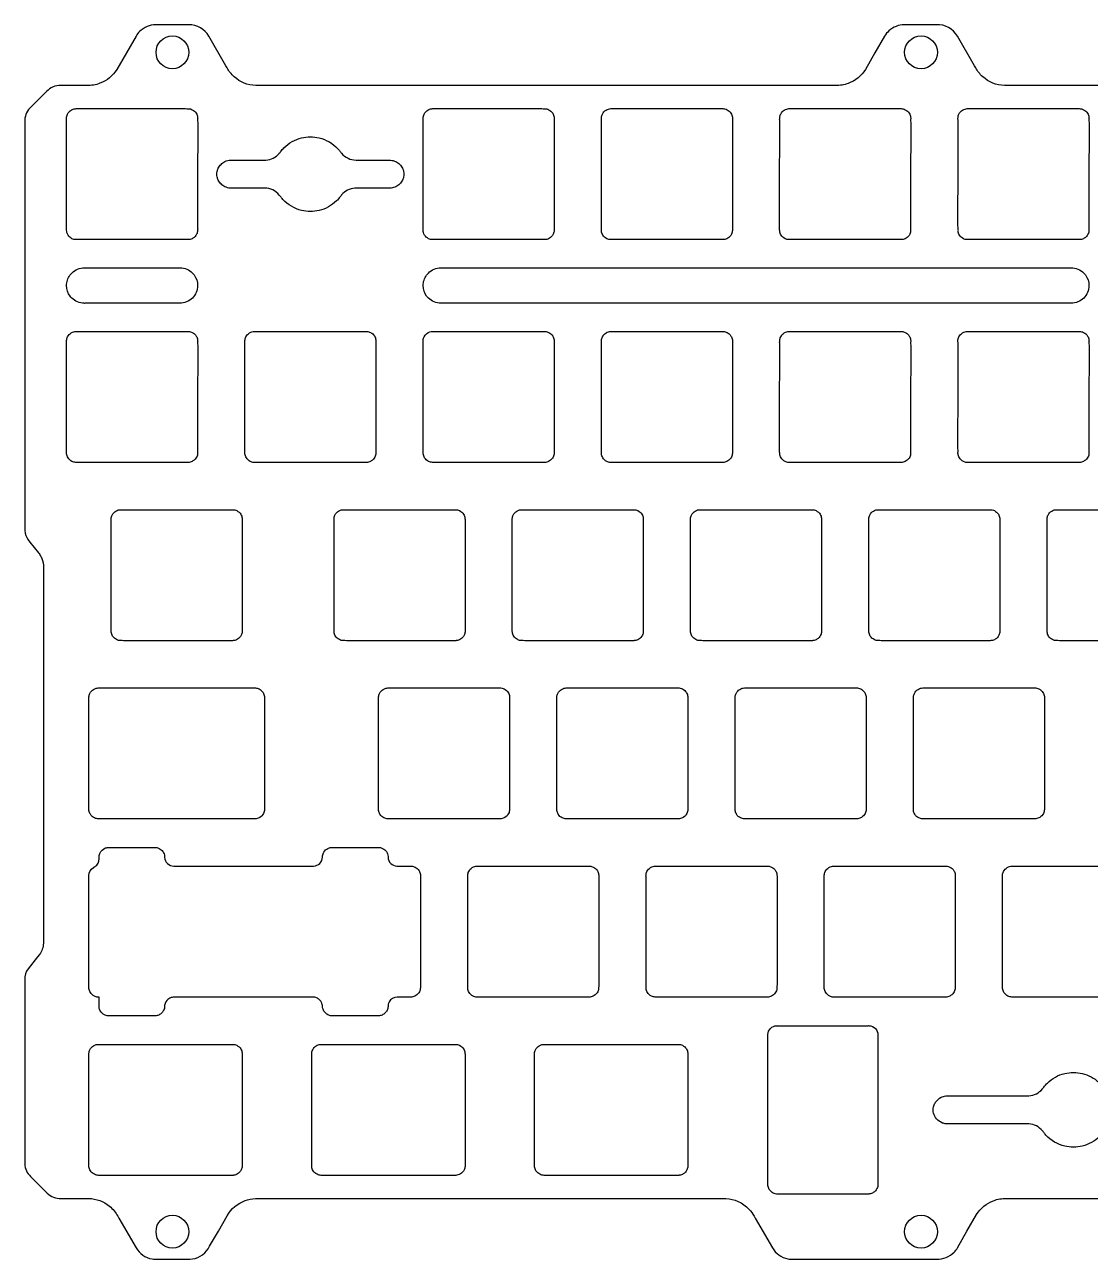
# Model space of a CAD drawing. Extents: x -176 to 176, y -66 to 66.
# Drawn here: x -175.8 to -61.9, y -66 to 66 of the extents above; entities that cross this region are included whole.
import ezdxf

# ---------------------------------------------------------------- set-up
doc = ezdxf.new("R2010")
doc.units = 0
doc.layers.get('0').update_dxf_attribs({"linetype": 'CONTINUOUS'})

msp = doc.modelspace()

# ---------------------------------------------------------------- linework, layer by layer
for points in [[(-14.89, 59.48), (-69.89, 59.48), (-70.49, 59.48), (-71.09, 59.48, -0.177446), (-73.41, 60.42, -0.086692), (-74.16, 61.38), (-74.28, 61.59), (-76.11, 64.76, 0.27452), (-78.36, 65.98), (-78.57, 65.98), (-81.77, 65.98, 0.183446), (-83.43, 65.33, 0.078864), (-83.89, 64.76), (-84.92, 62.98), (-85.94, 61.2, -0.167043), (-87.77, 59.71, -0.099317), (-89.13, 59.48), (-89.55, 59.48), (-94.89, 59.48), (-149.89, 59.48), (-150.49, 59.48), (-151.09, 59.48, -0.177436), (-153.41, 60.42, -0.086711), (-154.16, 61.38), (-154.28, 61.59), (-156.11, 64.76, 0.26185), (-158.23, 65.98), (-161.77, 65.98, 0.195862), (-163.51, 65.25, 0.066632), (-163.89, 64.76), (-164.92, 62.98), (-165.94, 61.2, -0.165017), (-167.74, 59.72, -0.101416), (-169.13, 59.48), (-170.54, 59.48), (-171.94, 59.48, 0.213516), (-173.44, 58.85), (-173.56, 58.74), (-175.23, 57.06, 0.204346), (-175.78, 55.6), (-175.78, 53.57), (-175.78, 51.54), (-175.78, 12.81, 0.007043), (-175.78, 11.91, 0.142826), (-175.43, 10.93), (-175.22, 10.66), (-174.31, 9.53, -0.049652), (-174.06, 9.16, -0.115543), (-173.78, 8.21, -0.005763), (-173.78, 7.75), (-173.78, -5.29), (-173.78, -18.34), (-173.78, -31.38, -0.004763), (-173.78, -32.2, -0.146894), (-174.2, -33.39), (-174.41, -33.66), (-174.92, -34.29), (-175.43, -34.92, 0.167298), (-175.78, -36.09), (-175.78, -37.89), (-175.78, -43.58), (-175.78, -49.27), (-175.78, -54.95, 0.004909), (-175.78, -55.77, 0.197319), (-175.15, -57.14), (-173.37, -58.93, 0.204435), (-171.9, -59.48), (-171.72, -59.48), (-170.34, -59.48), (-168.96, -59.48, -0.169797), (-166.72, -60.31, -0.097943), (-165.84, -61.38), (-165.72, -61.59), (-163.89, -64.76, 0.21785), (-162.17, -65.95, 0.050365), (-161.6, -65.98), (-158.15, -65.98, 0.240584), (-156.17, -64.85, 0.016519), (-156.02, -64.59), (-155.07, -62.96), (-154.14, -61.33, -0.178993), (-152.23, -59.7, -0.079633), (-151.13, -59.48, -0.004632), (-150.56, -59.48), (-134.34, -59.48), (-118.12, -59.48), (-101.89, -59.48), (-101.38, -59.48), (-100.87, -59.48, -0.19347), (-98.4, -60.61, -0.066786), (-97.84, -61.38), (-97.72, -61.59), (-95.89, -64.76, 0.210921), (-94.24, -65.93, 0.057204), (-93.7, -65.98), (-91.16, -65.98), (-88.62, -65.98), (-78.31, -65.98, 0.205866), (-76.47, -65.23, 0.063297), (-76.11, -64.76), (-75.09, -62.98), (-74.06, -61.2, -0.165034), (-72.26, -59.72, -0.101347), (-70.87, -59.48), (-70.45, -59.48), (-65.11, -59.48), (-10.11, -59.48)], [(-171.31, 44.01), (-171.31, 55.63), (-171.31, 55.91), (-171.31, 55.96, 0.007721), (-171.31, 55.97, -0.123995), (-171.2, 56.43, -0.136649), (-170.81, 56.85, -0.108238), (-170.4, 57, -0.031392), (-170.28, 57.01, 0.003362), (-170.16, 57.01), (-169.66, 57.01), (-169.16, 57.01), (-163.9, 57.01), (-161.27, 57.01), (-158.64, 57.01, -0.002503), (-158.3, 57, -0.114679), (-157.88, 56.9, -0.136682), (-157.46, 56.51, -0.10827), (-157.31, 56.1, -0.032009), (-157.3, 55.98, 0.003552), (-157.31, 55.86), (-157.3, 55.36), (-157.3, 54.86), (-157.31, 49.6), (-157.31, 46.97), (-157.31, 44.34, 0.005749), (-157.3, 44.15, -0.017886), (-157.31, 43.96, -0.100315), (-157.41, 43.59, -0.136686), (-157.8, 43.16, -0.108219), (-158.21, 43.01, -0.031888), (-158.33, 43.01, 0.003426), (-158.45, 43.01), (-158.95, 43.01), (-159.45, 43.01), (-164.71, 43.01), (-167.34, 43.01), (-169.97, 43.01, -0.002505), (-170.31, 43.01, -0.114801), (-170.73, 43.11, -0.135983), (-171.15, 43.5, -0.070914), (-171.27, 43.77, -0.066421), (-171.31, 44.01)], [(-133.21, 44.01), (-133.21, 55.63), (-133.21, 55.91), (-133.21, 55.96, 0.007721), (-133.21, 55.97, -0.123996), (-133.1, 56.43, -0.136649), (-132.71, 56.85, -0.108238), (-132.3, 57, -0.031392), (-132.18, 57.01, 0.003362), (-132.06, 57.01), (-131.56, 57.01), (-131.06, 57.01), (-125.8, 57.01), (-123.17, 57.01), (-120.54, 57.01, -0.002526), (-120.2, 57, -0.114684), (-119.78, 56.9, -0.136709), (-119.36, 56.51, -0.108195), (-119.21, 56.1, -0.031369), (-119.2, 55.98, 0.003425), (-119.21, 55.86), (-119.2, 55.36), (-119.2, 54.86), (-119.21, 49.6), (-119.21, 46.97), (-119.21, 44.34, -0.002594), (-119.21, 44, -0.114687), (-119.31, 43.59, -0.136675), (-119.7, 43.16, -0.108232), (-120.11, 43.01, -0.03189), (-120.23, 43.01, 0.003365), (-120.35, 43.01), (-120.85, 43.01), (-121.35, 43.01), (-126.61, 43.01), (-129.24, 43.01), (-131.87, 43.01, -0.002505), (-132.21, 43.01, -0.114788), (-132.63, 43.11, -0.135983), (-133.05, 43.5, -0.070914), (-133.17, 43.77, -0.066674), (-133.21, 44.01)], [(-113.16, 57.01), (-101.54, 57.01), (-101.25, 57.01), (-101.2, 57.01, 0.006445), (-101.19, 57.01, -0.123869), (-100.73, 56.9, -0.136669), (-100.31, 56.51, -0.108222), (-100.16, 56.1, -0.031503), (-100.15, 55.98, 0.003299), (-100.16, 55.86), (-100.15, 55.36), (-100.15, 54.86), (-100.16, 49.6), (-100.16, 46.97), (-100.16, 44.34, -0.002593), (-100.16, 44, -0.114672), (-100.26, 43.59, -0.136628), (-100.65, 43.16, -0.108232), (-101.06, 43.01, -0.013807), (-101.11, 43.01, -0.017268), (-101.2, 43.01, 0.004216), (-101.3, 43.01), (-101.8, 43.01), (-102.3, 43.01), (-107.56, 43.01), (-110.19, 43.01), (-112.82, 43.01, -0.002549), (-113.16, 43.01, -0.114638), (-113.58, 43.11, -0.13664), (-114, 43.5, -0.108215), (-114.15, 43.91, -0.0315), (-114.16, 44.03, 0.003298), (-114.16, 44.15), (-114.16, 44.65), (-114.16, 45.15), (-114.16, 50.41), (-114.15, 53.04), (-114.15, 55.67, 0.005587), (-114.16, 55.86, -0.017959), (-114.15, 56.06, -0.10044), (-114.05, 56.43, -0.135893), (-113.66, 56.85, -0.070748), (-113.4, 56.97, -0.066603), (-113.16, 57.01)], [(-94.11, 57.01), (-82.49, 57.01), (-82.2, 57.01), (-82.15, 57.01, 0.006445), (-82.14, 57.01, -0.123869), (-81.68, 56.9, -0.136669), (-81.26, 56.51, -0.108222), (-81.11, 56.1, -0.031503), (-81.1, 55.98, 0.003426), (-81.11, 55.86), (-81.1, 55.36), (-81.1, 54.86), (-81.11, 49.6), (-81.11, 46.97), (-81.11, 44.34, -0.002548), (-81.11, 44, -0.114629), (-81.21, 43.59, -0.136647), (-81.6, 43.16, -0.10823), (-82.01, 43.01, -0.031313), (-82.13, 43.01, 0.003682), (-82.25, 43.01), (-82.75, 43.01), (-83.25, 43.01), (-88.51, 43.01), (-91.14, 43.01), (-93.77, 43.01, -0.002528), (-94.11, 43.01, -0.114649), (-94.53, 43.11, -0.13665), (-94.95, 43.5, -0.108214), (-95.1, 43.91, -0.031498), (-95.11, 44.03, 0.003426), (-95.11, 44.15), (-95.11, 44.65), (-95.11, 45.15), (-95.11, 50.41), (-95.1, 53.04), (-95.1, 55.67, 0.005587), (-95.11, 55.86, -0.018039), (-95.1, 56.06, -0.100441), (-95, 56.43, -0.135912), (-94.61, 56.85, -0.070769), (-94.35, 56.97, -0.066603), (-94.11, 57.01)], [(-75.06, 57.01), (-63.44, 57.01), (-63.15, 57.01), (-63.1, 57.01, 0.007186), (-63.1, 57.01, -0.124103), (-62.63, 56.9, -0.136676), (-62.21, 56.51, -0.108196), (-62.06, 56.1, -0.031437), (-62.05, 55.98, 0.003299), (-62.06, 55.86), (-62.05, 55.36), (-62.05, 54.86), (-62.06, 49.6), (-62.06, 46.97), (-62.06, 44.34, -0.002548), (-62.06, 44, -0.114703), (-62.16, 43.59, -0.136637), (-62.55, 43.16, -0.108213), (-62.96, 43.01, -0.031314), (-63.08, 43.01, 0.0033), (-63.2, 43.01), (-63.7, 43.01), (-64.2, 43.01), (-69.46, 43.01), (-72.09, 43.01), (-74.72, 43.01, -0.002593), (-75.06, 43.01, -0.114665), (-75.48, 43.11, -0.136633), (-75.9, 43.5, -0.108165), (-76.05, 43.91, -0.023161), (-76.05, 43.98, -0.006093), (-76.05, 44.05), (-76.05, 44.15), (-76.06, 44.65), (-76.06, 45.15), (-76.05, 50.41), (-76.05, 53.04), (-76.05, 55.67), (-76.05, 55.82, 0.004334), (-76.06, 55.94, -0.017335), (-76.05, 56.06, -0.100509), (-75.95, 56.43, -0.135895), (-75.56, 56.85, -0.070704), (-75.3, 56.97, -0.066545), (-75.06, 57.01)], [(-153.76, 51.51), (-152.2, 51.51), (-150.65, 51.51, -0.000844), (-150.3, 51.51, 0.002209), (-150.13, 51.51, 0.009797), (-150.01, 51.51, 0.206247), (-148.59, 52.23, 0.004298), (-148.58, 52.25, 0.008096), (-148.5, 52.34, -0.00137), (-148.43, 52.43, -0.034567), (-148.09, 52.82, -0.134746), (-146.19, 53.89, -0.060066), (-145.26, 54.01, -0.060048), (-144.32, 53.89, -0.145438), (-142.31, 52.71, -0.014857), (-142.15, 52.53, -0.008254), (-142.08, 52.43, -0.001006), (-142.01, 52.34, 0.008817), (-141.93, 52.25, 0.226814), (-140.37, 51.51, -0.001551), (-140.04, 51.51), (-139.86, 51.51), (-139.69, 51.51), (-138.48, 51.51), (-137.27, 51.51, 0.001038), (-136.93, 51.51, -0.002297), (-136.76, 51.51, -0.007912), (-136.68, 51.5, -0.100733), (-136.12, 51.35, -0.078411), (-135.71, 51.05, -0.078613), (-135.41, 50.64, -0.061123), (-135.29, 50.3, -0.054107), (-135.26, 50.01, -0.054098), (-135.29, 49.72, -0.061106), (-135.41, 49.37, -0.078595), (-135.71, 48.96, -0.078691), (-136.12, 48.66, -0.086382), (-136.61, 48.51, -0.015081), (-136.68, 48.51, -0.008738), (-136.76, 48.51, -0.001502), (-136.93, 48.51, 0.00053), (-137.1, 48.51), (-137.27, 48.51), (-137.45, 48.51), (-138.65, 48.51), (-139.86, 48.51, -0.000888), (-140.21, 48.51, 0.002121), (-140.38, 48.51, 0.010184), (-140.5, 48.5, 0.206229), (-141.92, 47.79, 0.003374), (-141.93, 47.77, 0.008094), (-142.01, 47.67, -0.001536), (-142.08, 47.58, -0.038694), (-142.47, 47.14, -0.130388), (-144.32, 46.12, -0.060072), (-145.26, 46.01, -0.060043), (-146.19, 46.12, -0.145427), (-148.2, 47.31, -0.014737), (-148.36, 47.49, -0.008294), (-148.43, 47.58, -0.001182), (-148.5, 47.67, 0.008737), (-148.58, 47.77, 0.226628), (-150.14, 48.51, -0.001486), (-150.47, 48.51), (-150.65, 48.51), (-150.82, 48.51), (-152.03, 48.51), (-153.24, 48.51, 0.000972), (-153.58, 48.51, -0.002562), (-153.76, 48.51, -0.007908), (-153.83, 48.51, -0.100854), (-154.39, 48.66, -0.078398), (-154.8, 48.96, -0.078613), (-155.1, 49.37, -0.061019), (-155.22, 49.72, -0.054107), (-155.26, 50.01, -0.054), (-155.22, 50.3, -0.061101), (-155.1, 50.64, -0.078534), (-154.8, 51.05, -0.078751), (-154.39, 51.35, -0.113044), (-153.76, 51.51)], [(-159.21, 36.2), (-164.02, 36.2), (-168.84, 36.2), (-169.04, 36.2), (-169.24, 36.2), (-169.32, 36.2, -0.00599), (-169.44, 36.2, -0.191575), (-170.75, 36.76, -0.037565), (-170.93, 36.97, -0.158715), (-171.31, 38.1, -0.037475), (-171.28, 38.38, -0.158671), (-170.75, 39.44, -0.200307), (-169.39, 40, 0.001579), (-169.16, 40), (-166.81, 40), (-164.47, 40), (-159.77, 40), (-159.57, 40), (-159.37, 40), (-159.33, 40), (-159.29, 40, -0.00633), (-159.17, 40, -0.19143), (-157.86, 39.44, -0.037559), (-157.68, 39.23, -0.158693), (-157.31, 38.1, -0.198508), (-157.86, 36.76, -0.198941), (-159.21, 36.2)], [(-63.96, 36.2), (-96.94, 36.2), (-113.44, 36.2), (-129.93, 36.2), (-130.47, 36.2), (-130.73, 36.2), (-131, 36.2, 0.000836), (-131.29, 36.2, -0.197966), (-132.65, 36.76, -0.037586), (-132.83, 36.97, -0.158693), (-133.21, 38.1, -0.037584), (-133.18, 38.38, -0.158721), (-132.65, 39.44, -0.200011), (-131.29, 40, 0.00144), (-131, 40), (-130.85, 40), (-130.69, 40), (-127.79, 40), (-124.89, 40), (-95.11, 40), (-80.22, 40), (-65.33, 40), (-64.8, 40), (-64.53, 40), (-64.26, 40, 0.000868), (-63.97, 40, -0.197963), (-62.61, 39.44, -0.037519), (-62.43, 39.23, -0.158703), (-62.06, 38.1, -0.198513), (-62.61, 36.76, -0.19893), (-63.96, 36.2)], [(-170.31, 33.19), (-164.5, 33.19), (-158.69, 33.19), (-158.4, 33.19), (-158.38, 33.19), (-158.35, 33.19, -0.001012), (-158.3, 33.19, -0.012018), (-158.26, 33.19, -0.100253), (-157.88, 33.09, -0.136662), (-157.46, 32.7, -0.10826), (-157.31, 32.29, -0.032275), (-157.3, 32.17, 0.003554), (-157.31, 32.05), (-157.3, 31.55), (-157.3, 31.05), (-157.31, 25.79), (-157.31, 23.16), (-157.31, 20.53, -0.002593), (-157.31, 20.19, -0.11474), (-157.41, 19.77, -0.136672), (-157.8, 19.35, -0.108273), (-158.21, 19.2, -0.014448), (-158.26, 19.19, -0.012661), (-158.3, 19.19, -0.001343), (-158.35, 19.19), (-158.45, 19.19), (-158.95, 19.19), (-159.45, 19.19), (-164.71, 19.19), (-167.34, 19.19), (-169.97, 19.19, -0.002604), (-170.31, 19.2, -0.114616), (-170.73, 19.3, -0.136668), (-171.15, 19.69, -0.108203), (-171.3, 20.1, -0.031504), (-171.31, 20.22, 0.003299), (-171.31, 20.34), (-171.31, 20.84), (-171.31, 21.34), (-171.31, 26.6), (-171.3, 29.23), (-171.3, 31.86, 0.005748), (-171.31, 32.05, -0.017883), (-171.3, 32.24, -0.100466), (-171.2, 32.61, -0.135941), (-170.81, 33.04, -0.070752), (-170.55, 33.16, -0.066611), (-170.31, 33.19)], [(-151.26, 33.19), (-145.45, 33.19), (-139.64, 33.19), (-139.35, 33.19), (-139.33, 33.19), (-139.3, 33.19, -0.001012), (-139.25, 33.19, -0.012018), (-139.21, 33.19, -0.100253), (-138.83, 33.09, -0.136662), (-138.41, 32.7, -0.108191), (-138.26, 32.29, -0.031511), (-138.25, 32.17, 0.0033), (-138.26, 32.05), (-138.25, 31.55), (-138.25, 31.05), (-138.26, 25.79), (-138.26, 23.16), (-138.26, 20.53, -0.002504), (-138.26, 20.19, -0.114738), (-138.36, 19.77, -0.136672), (-138.75, 19.35, -0.108273), (-139.16, 19.2, -0.014457), (-139.21, 19.19, -0.012657), (-139.25, 19.19, -0.001484), (-139.3, 19.19), (-139.4, 19.19), (-139.9, 19.19), (-140.4, 19.19), (-145.66, 19.19), (-148.29, 19.19), (-150.92, 19.19, 0.005668), (-151.11, 19.19, -0.018002), (-151.3, 19.19, -0.100241), (-151.68, 19.3, -0.136677), (-152.1, 19.69, -0.108203), (-152.25, 20.1, -0.031504), (-152.26, 20.22, 0.003299), (-152.26, 20.34), (-152.26, 20.84), (-152.26, 21.34), (-152.26, 26.6), (-152.25, 29.23), (-152.25, 31.86, 0.005588), (-152.26, 32.05, -0.017883), (-152.25, 32.24, -0.100387), (-152.15, 32.61, -0.135941), (-151.76, 33.04, -0.070769), (-151.5, 33.16, -0.06662), (-151.26, 33.19)], [(-132.21, 33.19), (-126.4, 33.19), (-120.59, 33.19), (-120.3, 33.19), (-120.25, 33.19, -0.00079), (-120.2, 33.19, -0.01202), (-120.16, 33.19, -0.100193), (-119.78, 33.09, -0.13664), (-119.36, 32.7, -0.108241), (-119.21, 32.29, -0.031384), (-119.2, 32.17, 0.003427), (-119.21, 32.05), (-119.2, 31.55), (-119.2, 31.05), (-119.21, 25.79), (-119.21, 23.16), (-119.21, 20.53, -0.002549), (-119.21, 20.19, -0.114675), (-119.31, 19.77, -0.13674), (-119.7, 19.35, -0.108223), (-120.11, 19.2, -0.032015), (-120.23, 19.19, 0.003521), (-120.35, 19.19), (-120.85, 19.19), (-121.35, 19.19), (-126.61, 19.19), (-129.24, 19.19), (-131.87, 19.19, -0.002492), (-132.21, 19.2, -0.11464), (-132.63, 19.3, -0.136598), (-133.05, 19.69, -0.108201), (-133.2, 20.1, -0.031498), (-133.21, 20.22, 0.003299), (-133.21, 20.34), (-133.21, 20.84), (-133.21, 21.34), (-133.21, 26.6), (-133.2, 29.23), (-133.2, 31.86, 0.003708), (-133.21, 32.15, -0.03173), (-133.2, 32.29, -0.086623), (-133.1, 32.62, -0.199399), (-132.49, 33.15, -0.077515), (-132.21, 33.19)], [(-113.16, 33.19), (-107.35, 33.19), (-101.54, 33.19), (-101.25, 33.19), (-101.23, 33.19), (-101.2, 33.19, -0.00079), (-101.15, 33.19, -0.01202), (-101.11, 33.19, -0.100267), (-100.73, 33.09, -0.136651), (-100.31, 32.7, -0.108154), (-100.16, 32.29, -0.031511), (-100.15, 32.17, 0.003427), (-100.16, 32.05), (-100.15, 31.55), (-100.15, 31.05), (-100.16, 25.79), (-100.16, 23.16), (-100.16, 20.53, -0.002548), (-100.16, 20.19, -0.114702), (-100.26, 19.77, -0.136698), (-100.65, 19.35, -0.108281), (-101.06, 19.2, -0.014455), (-101.11, 19.19, -0.012655), (-101.15, 19.19, -0.00138), (-101.2, 19.19), (-101.3, 19.19), (-101.8, 19.19), (-102.3, 19.19), (-107.56, 19.19), (-110.19, 19.19), (-112.82, 19.19, 0.005648), (-113.01, 19.19, -0.018021), (-113.2, 19.19, -0.100201), (-113.58, 19.3, -0.136656), (-114, 19.69, -0.108204), (-114.15, 20.1, -0.023361), (-114.15, 20.17, -0.00609), (-114.16, 20.24), (-114.16, 20.34), (-114.16, 20.84), (-114.16, 21.34), (-114.16, 26.6), (-114.15, 29.23), (-114.15, 31.86, 0.005588), (-114.16, 32.05, -0.018043), (-114.15, 32.24, -0.100425), (-114.05, 32.61, -0.135918), (-113.66, 33.04, -0.070753), (-113.4, 33.16, -0.066605), (-113.16, 33.19)], [(-94.11, 33.19), (-88.3, 33.19), (-82.49, 33.19), (-82.2, 33.19), (-82.18, 33.19), (-82.15, 33.19, -0.00079), (-82.1, 33.19, -0.012018), (-82.06, 33.19, -0.100265), (-81.68, 33.09, -0.136662), (-81.26, 32.7, -0.108193), (-81.11, 32.29, -0.031511), (-81.1, 32.17, 0.003427), (-81.11, 32.05), (-81.1, 31.55), (-81.1, 31.05), (-81.11, 25.79), (-81.11, 23.16), (-81.11, 20.53, -0.002548), (-81.11, 20.19, -0.114702), (-81.21, 19.77, -0.136699), (-81.6, 19.35, -0.108281), (-82.01, 19.2, -0.014453), (-82.06, 19.19, -0.012644), (-82.1, 19.19, -0.00138), (-82.15, 19.19), (-82.25, 19.19), (-82.75, 19.19), (-83.25, 19.19), (-88.51, 19.19), (-91.14, 19.19), (-93.77, 19.19, 0.005648), (-93.96, 19.19, -0.018021), (-94.15, 19.19, -0.100201), (-94.53, 19.3, -0.13665), (-94.95, 19.69, -0.108168), (-95.1, 20.1, -0.023361), (-95.1, 20.17, -0.00609), (-95.11, 20.24), (-95.11, 20.34), (-95.11, 20.84), (-95.11, 21.34), (-95.11, 26.6), (-95.1, 29.23), (-95.1, 31.86, 0.005588), (-95.11, 32.05, -0.018043), (-95.1, 32.24, -0.100468), (-95, 32.61, -0.13592), (-94.61, 33.04, -0.070773), (-94.35, 33.16, -0.066605), (-94.11, 33.19)], [(-75.06, 33.19), (-69.25, 33.19), (-63.44, 33.19), (-63.15, 33.19), (-63.1, 33.19, 0.006808), (-63.09, 33.19, -0.124047), (-62.63, 33.09, -0.136629), (-62.21, 32.7, -0.108187), (-62.06, 32.29, -0.031448), (-62.05, 32.17, 0.003363), (-62.06, 32.05), (-62.05, 31.55), (-62.05, 31.05), (-62.06, 25.79), (-62.06, 23.16), (-62.06, 20.53, -0.002549), (-62.06, 20.19, -0.11466), (-62.16, 19.77, -0.13668), (-62.55, 19.35, -0.108257), (-62.96, 19.2, -0.03195), (-63.08, 19.19, 0.003457), (-63.2, 19.19), (-63.7, 19.19), (-64.2, 19.19), (-69.46, 19.19), (-72.09, 19.19), (-74.72, 19.19, 0.005648), (-74.91, 19.19, -0.017941), (-75.1, 19.19, -0.100276), (-75.48, 19.3, -0.136638), (-75.9, 19.69, -0.108168), (-76.05, 20.1, -0.031508), (-76.06, 20.22, 0.003299), (-76.05, 20.34), (-76.06, 20.84), (-76.06, 21.34), (-76.05, 26.6), (-76.05, 29.23), (-76.05, 31.86), (-76.05, 32, 0.0029), (-76.06, 32.17, -0.120698), (-75.95, 32.61, -0.135921), (-75.56, 33.04, -0.070898), (-75.3, 33.16, -0.066682), (-75.06, 33.19)], [(-165.54, 14.14), (-159.73, 14.14), (-153.92, 14.14), (-153.78, 14.14), (-153.64, 14.14), (-153.59, 14.14, 0.006456), (-153.58, 14.14, -0.124096), (-153.12, 14.04, -0.136634), (-152.69, 13.65, -0.108191), (-152.55, 13.24, -0.031507), (-152.54, 13.12, 0.003299), (-152.54, 13), (-152.54, 12.5), (-152.54, 12), (-152.54, 6.74), (-152.54, 4.11), (-152.54, 1.48, 0.005588), (-152.54, 1.29, -0.017882), (-152.54, 1.09, -0.100313), (-152.65, 0.72, -0.136706), (-153.04, 0.3, -0.108234), (-153.45, 0.15, -0.031302), (-153.57, 0.14, 0.003307), (-153.69, 0.14), (-154.19, 0.14), (-154.69, 0.14), (-159.95, 0.14), (-162.58, 0.14), (-165.21, 0.14, -0.002505), (-165.55, 0.15, -0.114618), (-165.96, 0.25, -0.136684), (-166.39, 0.64, -0.108118), (-166.54, 1.05, -0.031254), (-166.54, 1.17, 0.003299), (-166.54, 1.29), (-166.54, 1.79), (-166.54, 2.29), (-166.54, 7.55), (-166.54, 10.18), (-166.54, 12.81, 0.005587), (-166.54, 13, -0.017721), (-166.54, 13.19, -0.100393), (-166.44, 13.56, -0.135944), (-166.05, 13.99, -0.070791), (-165.78, 14.11, -0.066492), (-165.54, 14.14)], [(-141.73, 14.14), (-135.92, 14.14), (-130.11, 14.14), (-129.97, 14.14), (-129.83, 14.14), (-129.78, 14.14, 0.006377), (-129.77, 14.14, -0.124158), (-129.31, 14.04, -0.136608), (-128.88, 13.65, -0.108206), (-128.74, 13.24, -0.031511), (-128.73, 13.12, 0.003299), (-128.73, 13), (-128.73, 12.5), (-128.73, 12), (-128.73, 6.74), (-128.73, 4.11), (-128.73, 1.48, 0.005588), (-128.73, 1.29, -0.017722), (-128.73, 1.09, -0.100313), (-128.83, 0.72, -0.136576), (-129.22, 0.3, -0.108295), (-129.63, 0.15, -0.023661), (-129.71, 0.14, -0.006253), (-129.78, 0.14), (-129.87, 0.14), (-130.37, 0.14), (-130.87, 0.14), (-136.13, 0.14), (-138.77, 0.14), (-141.4, 0.14, -0.002626), (-141.74, 0.15, -0.114598), (-142.15, 0.25, -0.136684), (-142.58, 0.64, -0.108118), (-142.72, 1.05, -0.031254), (-142.73, 1.17, 0.003299), (-142.73, 1.29), (-142.73, 1.79), (-142.73, 2.29), (-142.73, 7.55), (-142.73, 10.18), (-142.73, 12.81, -0.001727), (-142.73, 13.15, -0.115646), (-142.63, 13.56, -0.135945), (-142.24, 13.99, -0.070857), (-141.97, 14.11, -0.066679), (-141.73, 14.14)], [(-122.68, 14.14), (-116.87, 14.14), (-111.06, 14.14), (-110.92, 14.14), (-110.78, 14.14), (-110.73, 14.14, 0.006483), (-110.72, 14.14, -0.124061), (-110.26, 14.04, -0.136652), (-109.83, 13.65, -0.108188), (-109.69, 13.24, -0.031508), (-109.68, 13.12, 0.003426), (-109.68, 13), (-109.68, 12.5), (-109.68, 12), (-109.68, 6.74), (-109.68, 4.11), (-109.68, 1.48, -0.002548), (-109.68, 1.14, -0.114674), (-109.78, 0.72, -0.136675), (-110.17, 0.3, -0.108242), (-110.58, 0.15, -0.031328), (-110.7, 0.14, 0.003315), (-110.82, 0.14), (-111.32, 0.14), (-111.82, 0.14), (-117.08, 0.14), (-119.72, 0.14), (-122.35, 0.14, -0.002526), (-122.69, 0.15, -0.114634), (-123.1, 0.25, -0.136675), (-123.53, 0.64, -0.108225), (-123.67, 1.05, -0.031381), (-123.68, 1.17, 0.003299), (-123.68, 1.29), (-123.68, 1.79), (-123.68, 2.29), (-123.68, 7.55), (-123.68, 10.18), (-123.68, 12.81, 0.005667), (-123.68, 13, -0.017961), (-123.68, 13.19, -0.100434), (-123.58, 13.56, -0.135913), (-123.19, 13.99, -0.070822), (-122.92, 14.11, -0.066488), (-122.68, 14.14)], [(-103.63, 14.14), (-97.82, 14.14), (-92.01, 14.14), (-91.87, 14.14), (-91.73, 14.14), (-91.68, 14.14, 0.006383), (-91.67, 14.14, -0.124146), (-91.21, 14.04, -0.136639), (-90.78, 13.65, -0.108207), (-90.64, 13.24, -0.023371), (-90.63, 13.17, -0.006092), (-90.63, 13.1), (-90.63, 13), (-90.63, 12.5), (-90.63, 12), (-90.63, 6.74), (-90.63, 4.11), (-90.63, 1.48, -0.002504), (-90.63, 1.14, -0.11467), (-90.73, 0.72, -0.136606), (-91.12, 0.3, -0.108293), (-91.53, 0.15, -0.023641), (-91.61, 0.14, -0.006239), (-91.68, 0.14), (-91.77, 0.14), (-92.27, 0.14), (-92.77, 0.14), (-98.03, 0.14), (-100.67, 0.14), (-103.3, 0.14, -0.002604), (-103.64, 0.15, -0.11461), (-104.05, 0.25, -0.136682), (-104.48, 0.64, -0.108228), (-104.62, 1.05, -0.023369), (-104.63, 1.12, -0.006092), (-104.63, 1.19), (-104.63, 1.29), (-104.63, 1.79), (-104.63, 2.29), (-104.63, 7.55), (-104.63, 10.18), (-104.63, 12.81), (-104.63, 12.95, 0.004461), (-104.63, 13.07, -0.017335), (-104.63, 13.19, -0.100446), (-104.53, 13.56, -0.135941), (-104.14, 13.99, -0.07083), (-103.87, 14.11, -0.066678), (-103.63, 14.14)], [(-84.58, 14.14), (-78.77, 14.14), (-72.96, 14.14), (-72.82, 14.14), (-72.68, 14.14), (-72.65, 14.14), (-72.63, 14.14, 0.005364), (-72.62, 14.14, -0.123848), (-72.16, 14.04, -0.136634), (-71.73, 13.65, -0.108179), (-71.59, 13.24, -0.031499), (-71.58, 13.12, 0.003298), (-71.58, 13), (-71.58, 12.5), (-71.58, 12), (-71.58, 6.74), (-71.58, 4.11), (-71.58, 1.48, -0.002503), (-71.58, 1.14, -0.1147), (-71.68, 0.72, -0.136627), (-72.07, 0.3, -0.10826), (-72.48, 0.15, -0.031969), (-72.6, 0.14, 0.003489), (-72.72, 0.14), (-73.22, 0.14), (-73.72, 0.14), (-78.98, 0.14), (-81.62, 0.14), (-84.25, 0.14, -0.001763), (-84.58, 0.15, -0.11554), (-85, 0.25, -0.136656), (-85.43, 0.64, -0.108197), (-85.57, 1.05, -0.023359), (-85.58, 1.12, -0.00609), (-85.58, 1.19), (-85.58, 1.29), (-85.58, 1.79), (-85.58, 2.29), (-85.58, 7.55), (-85.58, 10.18), (-85.58, 12.81), (-85.58, 12.95, 0.004462), (-85.58, 13.07, -0.017468), (-85.58, 13.19, -0.100434), (-85.48, 13.56, -0.135941), (-85.09, 13.99, -0.070817), (-84.82, 14.11, -0.066607), (-84.58, 14.14)], [(-59.93, 0.14), (-62.57, 0.14), (-65.2, 0.14, -0.002604), (-65.54, 0.15, -0.114626), (-65.95, 0.25, -0.136687), (-66.38, 0.64, -0.108225), (-66.52, 1.05, -0.023369), (-66.53, 1.12, -0.006092), (-66.53, 1.19), (-66.53, 1.29), (-66.53, 1.79), (-66.53, 2.29), (-66.53, 7.55), (-66.53, 10.18), (-66.53, 12.81, 0.005668), (-66.53, 13, -0.017964), (-66.53, 13.19, -0.100446), (-66.43, 13.56, -0.135942), (-66.04, 13.99, -0.070812), (-65.77, 14.11, -0.066667), (-65.53, 14.14)], [(-167.92, -4.91), (-159.73, -4.91), (-151.53, -4.91), (-151.25, -4.91), (-151.21, -4.91, -0.001213), (-151.16, -4.91, -0.011939), (-151.11, -4.91, -0.100329), (-150.74, -5.01, -0.136676), (-150.31, -5.4, -0.108261), (-150.16, -5.81, -0.031516), (-150.16, -5.93, 0.0033), (-150.16, -6.05), (-150.16, -6.55), (-150.16, -7.05), (-150.16, -12.31), (-150.16, -14.94), (-150.16, -17.57, -0.002593), (-150.16, -17.91, -0.114733), (-150.26, -18.33, -0.136571), (-150.65, -18.75, -0.108181), (-151.06, -18.9, -0.031352), (-151.18, -18.91, 0.003071), (-151.3, -18.91), (-151.66, -18.91), (-152.03, -18.91), (-152.76, -18.91), (-160.15, -18.91), (-167.55, -18.91), (-167.83, -18.91), (-167.85, -18.91), (-167.88, -18.91, 0.006249), (-167.88, -18.91, -0.123958), (-168.34, -18.8, -0.136598), (-168.77, -18.41, -0.108209), (-168.92, -18, -0.031506), (-168.92, -17.88, 0.003299), (-168.92, -17.76), (-168.92, -17.26), (-168.92, -16.76), (-168.92, -11.5), (-168.92, -8.87), (-168.92, -6.24, 0.005588), (-168.93, -6.05, -0.017881), (-168.92, -5.86, -0.100492), (-168.82, -5.49, -0.135936), (-168.43, -5.06, -0.070874), (-168.16, -4.94, -0.066548), (-167.92, -4.91)], [(-136.97, -4.91), (-125.35, -4.91), (-125.21, -4.91), (-125.06, -4.91), (-125.02, -4.91, 0.006676), (-125.01, -4.91, -0.124034), (-124.55, -5.01, -0.136649), (-124.12, -5.4, -0.108213), (-123.97, -5.81, -0.031257), (-123.97, -5.93, 0.003172), (-123.97, -6.05), (-123.97, -6.55), (-123.97, -7.05), (-123.97, -12.31), (-123.97, -14.94), (-123.97, -17.57, -0.002504), (-123.97, -17.91, -0.114701), (-124.07, -18.33, -0.136645), (-124.46, -18.75, -0.108232), (-124.87, -18.9, -0.031415), (-124.99, -18.91, 0.003362), (-125.11, -18.91), (-125.61, -18.91), (-126.11, -18.91), (-131.37, -18.91), (-134, -18.91), (-136.63, -18.91, -0.002515), (-136.98, -18.9, -0.11465), (-137.39, -18.8, -0.136738), (-137.82, -18.41, -0.108143), (-137.96, -18, -0.031512), (-137.97, -17.88, 0.0033), (-137.97, -17.76), (-137.97, -17.26), (-137.97, -16.76), (-137.97, -11.5), (-137.97, -8.87), (-137.97, -6.24, 0.005748), (-137.97, -6.05, -0.018362), (-137.97, -5.86, -0.100473), (-137.86, -5.49, -0.135942), (-137.47, -5.06, -0.070812), (-137.21, -4.94, -0.066703), (-136.97, -4.91)], [(-117.92, -4.91), (-106.3, -4.91), (-106.01, -4.91), (-105.97, -4.91, 0.006663), (-105.96, -4.91, -0.124051), (-105.5, -5.01, -0.136675), (-105.07, -5.4, -0.108212), (-104.92, -5.81, -0.031384), (-104.92, -5.93, 0.003426), (-104.92, -6.05), (-104.92, -6.55), (-104.92, -7.05), (-104.92, -12.31), (-104.92, -14.94), (-104.92, -17.57, -0.002503), (-104.92, -17.91, -0.114668), (-105.02, -18.33, -0.136651), (-105.41, -18.75, -0.108203), (-105.82, -18.9, -0.03141), (-105.94, -18.91, 0.003365), (-106.06, -18.91), (-106.56, -18.91), (-107.06, -18.91), (-112.32, -18.91), (-114.95, -18.91), (-117.58, -18.91, -0.002515), (-117.93, -18.9, -0.114655), (-118.34, -18.8, -0.136673), (-118.77, -18.41, -0.108246), (-118.91, -18, -0.031512), (-118.92, -17.88, 0.0033), (-118.92, -17.76), (-118.92, -17.26), (-118.92, -16.76), (-118.92, -11.5), (-118.92, -8.87), (-118.92, -6.24), (-118.92, -6.1, 0.004589), (-118.92, -5.98, -0.017338), (-118.92, -5.86, -0.100433), (-118.81, -5.49, -0.135922), (-118.42, -5.06, -0.070771), (-118.16, -4.94, -0.066671), (-117.92, -4.91)], [(-98.87, -4.91), (-87.25, -4.91), (-86.96, -4.91), (-86.92, -4.91, 0.006463), (-86.91, -4.91, -0.124044), (-86.45, -5.01, -0.136675), (-86.02, -5.4, -0.108178), (-85.87, -5.81, -0.023159), (-85.87, -5.88, -0.006092), (-85.87, -5.95), (-85.87, -6.05), (-85.87, -6.55), (-85.87, -7.05), (-85.87, -12.31), (-85.87, -14.94), (-85.87, -17.57, -0.002549), (-85.87, -17.91, -0.114736), (-85.97, -18.33, -0.136645), (-86.36, -18.75, -0.108232), (-86.77, -18.9, -0.03141), (-86.89, -18.91, 0.003363), (-87.01, -18.91), (-87.51, -18.91), (-88.01, -18.91), (-93.27, -18.91), (-95.9, -18.91), (-98.53, -18.91, -0.002515), (-98.88, -18.9, -0.114657), (-99.29, -18.8, -0.1367), (-99.72, -18.41, -0.108246), (-99.86, -18, -0.031385), (-99.87, -17.88, 0.003427), (-99.87, -17.76), (-99.87, -17.26), (-99.87, -16.76), (-99.87, -11.5), (-99.87, -8.87), (-99.87, -6.24), (-99.87, -6.1, 0.004589), (-99.87, -5.98, -0.017338), (-99.87, -5.86, -0.100433), (-99.76, -5.49, -0.135917), (-99.37, -5.06, -0.070771), (-99.11, -4.94, -0.066671), (-98.87, -4.91)], [(-79.82, -4.91), (-68.2, -4.91), (-68.06, -4.91), (-67.91, -4.91), (-67.87, -4.91, 0.006676), (-67.86, -4.91, -0.124036), (-67.4, -5.01, -0.136649), (-66.97, -5.4, -0.108212), (-66.82, -5.81, -0.031384), (-66.82, -5.93, 0.003299), (-66.82, -6.05), (-66.82, -6.55), (-66.82, -7.05), (-66.82, -12.31), (-66.82, -14.94), (-66.82, -17.57, -0.002549), (-66.82, -17.91, -0.114736), (-66.92, -18.33, -0.136627), (-67.31, -18.75, -0.108203), (-67.72, -18.9, -0.03141), (-67.84, -18.91, 0.003362), (-67.96, -18.91), (-68.46, -18.91), (-68.96, -18.91), (-74.22, -18.91), (-76.85, -18.91), (-79.48, -18.91, -0.002526), (-79.83, -18.9, -0.114648), (-80.24, -18.8, -0.1367), (-80.67, -18.41, -0.108246), (-80.81, -18, -0.023161), (-80.82, -17.93, -0.006092), (-80.82, -17.86), (-80.82, -17.76), (-80.82, -17.26), (-80.82, -16.76), (-80.82, -11.5), (-80.82, -8.87), (-80.82, -6.24), (-80.82, -6.1, 0.004589), (-80.82, -5.98, -0.017338), (-80.82, -5.86, -0.100433), (-80.71, -5.49, -0.135917), (-80.32, -5.06, -0.070754), (-80.06, -4.94, -0.066678), (-79.82, -4.91)], [(-167.84, -37.96, -0.002153), (-167.9, -37.96, -0.016214), (-167.97, -37.96, -0.098904), (-168.34, -37.85, -0.136908), (-168.77, -37.46, -0.10818), (-168.92, -37.05, -0.031502), (-168.92, -36.93, 0.003298), (-168.92, -36.81), (-168.92, -36.31), (-168.92, -35.81), (-168.92, -30.64), (-168.92, -25.46), (-168.92, -25.15, 0.001513), (-168.92, -24.97, -0.263534), (-168.44, -24.1, -0.008184), (-168.38, -24.07, 0.00673), (-168.32, -24.03, 0.01869), (-168.26, -24, 0.118544), (-167.95, -23.64, 0.109662), (-167.84, -23.22, 0.010545), (-167.84, -23.13), (-167.84, -23.07), (-167.84, -23, -0.001298), (-167.84, -22.95, -0.011038), (-167.84, -22.91, -0.100645), (-167.73, -22.53, -0.174595), (-167.22, -22.04, -0.089172), (-166.89, -21.96, -0.011752), (-166.84, -21.96, -0.001958), (-166.79, -21.96, 0.001077), (-166.36, -21.96), (-165.31, -21.96), (-164.27, -21.96), (-163.22, -21.96), (-162.17, -21.96, 0.003085), (-161.87, -21.96, -0.030728), (-161.74, -21.96, -0.086375), (-161.41, -22.06, -0.126289), (-161.01, -22.41, -0.139018), (-160.84, -22.91, -0.006176), (-160.84, -22.96, 0.004325), (-160.84, -23.01, 0.399471), (-159.84, -23.96, 0.001489), (-159.79, -23.96), (-159.7, -23.96), (-158.42, -23.96), (-151.88, -23.96), (-148.61, -23.96), (-145.34, -23.96, -0.005164), (-145.13, -23.96, 0.016047), (-144.91, -23.96, 0.18653), (-144.25, -23.66, 0.186058), (-143.96, -23.01, 0.004321), (-143.96, -22.96, -0.006179), (-143.96, -22.91, -0.01485), (-143.96, -22.86, -0.108759), (-143.81, -22.45, -0.139081), (-143.39, -22.06, -0.086366), (-143.06, -21.96, -0.02255), (-142.99, -21.96, -0.006713), (-142.91, -21.96, 0.00106), (-142.48, -21.96), (-141.44, -21.96), (-140.39, -21.96), (-139.34, -21.96), (-138.29, -21.96, 0.003671), (-138.01, -21.95, -0.030881), (-137.86, -21.96, -0.086331), (-137.54, -22.06, -0.126218), (-137.13, -22.41, -0.139033), (-136.96, -22.91, -0.006178), (-136.96, -22.96, 0.004322), (-136.96, -23.01, 0.186765), (-136.67, -23.66, 0.18619), (-136.01, -23.96, 0.00818), (-135.99, -23.96, 0.004562), (-135.89, -23.96), (-135.82, -23.96), (-135.52, -23.96), (-135.23, -23.96), (-134.93, -23.96), (-134.63, -23.96, 0.004458), (-134.54, -23.96, -0.017072), (-134.44, -23.96, -0.099511), (-134.07, -24.06, -0.136795), (-133.64, -24.45, -0.108196), (-133.5, -24.86, -0.031249), (-133.49, -24.98, 0.003299), (-133.49, -25.1), (-133.49, -25.6), (-133.49, -26.1), (-133.49, -31.36), (-133.49, -33.99), (-133.49, -36.62, -0.002504), (-133.5, -36.96, -0.114733), (-133.6, -37.38, -0.136696), (-133.99, -37.8, -0.108191), (-134.4, -37.95, -0.013209), (-134.44, -37.96, -0.014513), (-134.5, -37.96, -0.00077), (-134.56, -37.96), (-134.63, -37.96, -0.000513), (-135.23, -37.96), (-135.52, -37.96), (-135.82, -37.96, 0.002967), (-135.98, -37.96, 0.273133), (-136.84, -38.48, 0.085529), (-136.95, -38.81, 0.026246), (-136.96, -38.91, 0.003739), (-136.96, -38.96, -0.007475), (-136.96, -39.01, -0.01445), (-136.97, -39.05, -0.063414), (-137.02, -39.29, -0.079988), (-137.2, -39.58, -0.089569), (-137.5, -39.83, -0.097477), (-137.86, -39.95, -0.031374), (-137.98, -39.96, 0.003362), (-138.1, -39.96), (-138.44, -39.96), (-140.53, -39.96), (-141.58, -39.96), (-142.63, -39.96, 0.005668), (-142.82, -39.96, -0.017924), (-143.01, -39.96, -0.100309), (-143.38, -39.85, -0.136543), (-143.81, -39.46, -0.107867), (-143.96, -39.05, -0.015092), (-143.96, -39.01, -0.005612), (-143.96, -38.96, 0.006238), (-143.96, -38.91, 0.014451), (-143.97, -38.86, 0.063315), (-144.02, -38.62, 0.080174), (-144.2, -38.33, 0.089595), (-144.5, -38.08, 0.097477), (-144.86, -37.96, 0.031212), (-144.98, -37.96, -0.003188), (-145.1, -37.96), (-145.74, -37.96), (-146.38, -37.96), (-152.92, -37.96), (-159.46, -37.96), (-159.6, -37.96), (-159.74, -37.96), (-159.77, -37.96), (-159.79, -37.96, -0.005639), (-159.8, -37.96, 0.124054), (-160.26, -38.06, 0.136443), (-160.69, -38.45, 0.107883), (-160.83, -38.86, 0.015064), (-160.84, -38.91, 0.005613), (-160.84, -38.96, -0.005613), (-160.84, -39.01, -0.014449), (-160.84, -39.05, -0.063309), (-160.9, -39.29, -0.079968), (-161.07, -39.58, -0.089595), (-161.37, -39.83, -0.097607), (-161.74, -39.95, -0.031328), (-161.86, -39.96, 0.003309), (-161.98, -39.96), (-162.31, -39.96), (-164.41, -39.96), (-165.46, -39.96), (-166.5, -39.96, 0.005588), (-166.69, -39.96, -0.017843), (-166.89, -39.96, -0.100359), (-167.26, -39.85, -0.136622), (-167.69, -39.46, -0.108191), (-167.83, -39.05, -0.031508), (-167.84, -38.93, 0.003299), (-167.84, -38.81), (-167.84, -38.38), (-167.84, -37.96)], [(-127.44, -23.96), (-115.82, -23.96), (-115.68, -23.96), (-115.54, -23.96), (-115.51, -23.96), (-115.49, -23.96, -0.000869), (-115.44, -23.96, -0.011939), (-115.39, -23.96, -0.100267), (-115.02, -24.06, -0.136703), (-114.59, -24.45, -0.108208), (-114.45, -24.86, -0.023156), (-114.44, -24.93, -0.005881), (-114.44, -25), (-114.44, -25.1), (-114.44, -25.6), (-114.44, -26.1), (-114.44, -31.36), (-114.44, -33.99), (-114.44, -36.62, -0.002549), (-114.45, -36.96, -0.114663), (-114.55, -37.38, -0.136703), (-114.94, -37.8, -0.108177), (-115.35, -37.95, -0.031374), (-115.47, -37.96, 0.003362), (-115.59, -37.96), (-116.09, -37.96), (-116.59, -37.96), (-121.85, -37.96), (-124.48, -37.96), (-127.11, -37.96, 0.005668), (-127.3, -37.96, -0.017921), (-127.49, -37.96, -0.100307), (-127.86, -37.85, -0.136635), (-128.29, -37.46, -0.10826), (-128.44, -37.05, -0.031251), (-128.44, -36.93, 0.003299), (-128.44, -36.81), (-128.44, -36.31), (-128.44, -35.81), (-128.44, -30.55), (-128.44, -27.92), (-128.44, -25.29, 0.005588), (-128.44, -25.1, -0.017722), (-128.44, -24.91, -0.100473), (-128.34, -24.54, -0.135967), (-127.95, -24.11, -0.070828), (-127.68, -23.99, -0.066559), (-127.44, -23.96)], [(-108.39, -23.96), (-96.77, -23.96), (-96.63, -23.96), (-96.49, -23.96), (-96.46, -23.96), (-96.44, -23.96, -0.000948), (-96.39, -23.96, -0.01202), (-96.34, -23.96, -0.100254), (-95.97, -24.06, -0.136704), (-95.54, -24.45, -0.108208), (-95.4, -24.86, -0.031377), (-95.39, -24.98, 0.003426), (-95.39, -25.1), (-95.39, -25.6), (-95.39, -26.1), (-95.39, -31.36), (-95.39, -33.99), (-95.39, -36.62, -0.002504), (-95.4, -36.96, -0.114663), (-95.5, -37.38, -0.136693), (-95.89, -37.8, -0.108204), (-96.3, -37.95, -0.031378), (-96.42, -37.96, 0.003426), (-96.54, -37.96), (-97.04, -37.96), (-97.54, -37.96), (-102.8, -37.96), (-105.43, -37.96), (-108.06, -37.96, -0.002503), (-108.4, -37.95, -0.114685), (-108.81, -37.85, -0.136653), (-109.24, -37.46, -0.108227), (-109.39, -37.05, -0.023366), (-109.39, -36.98, -0.006092), (-109.39, -36.91), (-109.39, -36.81), (-109.39, -36.31), (-109.39, -35.81), (-109.39, -30.55), (-109.39, -27.92), (-109.39, -25.29, 0.005588), (-109.39, -25.1, -0.017962), (-109.39, -24.91, -0.100478), (-109.29, -24.54, -0.135992), (-108.9, -24.11, -0.070828), (-108.63, -23.99, -0.066559), (-108.39, -23.96)], [(-89.34, -23.96), (-77.72, -23.96), (-77.58, -23.96), (-77.44, -23.96), (-77.41, -23.96), (-77.39, -23.96, -0.000948), (-77.34, -23.96, -0.01202), (-77.29, -23.96, -0.100276), (-76.92, -24.06, -0.136698), (-76.49, -24.45, -0.108244), (-76.35, -24.86, -0.031502), (-76.34, -24.98, 0.003299), (-76.34, -25.1), (-76.34, -25.6), (-76.34, -26.1), (-76.34, -31.36), (-76.34, -33.99), (-76.34, -36.62, -0.002504), (-76.35, -36.96, -0.114663), (-76.45, -37.38, -0.136693), (-76.84, -37.8, -0.108191), (-77.25, -37.95, -0.031376), (-77.37, -37.96, 0.003365), (-77.49, -37.96), (-77.99, -37.96), (-78.49, -37.96), (-83.75, -37.96), (-86.38, -37.96), (-89.01, -37.96, 0.005668), (-89.2, -37.96, -0.017921), (-89.39, -37.96, -0.100299), (-89.76, -37.85, -0.136652), (-90.19, -37.46, -0.108222), (-90.34, -37.05, -0.031504), (-90.34, -36.93, 0.003299), (-90.34, -36.81), (-90.34, -36.31), (-90.34, -35.81), (-90.34, -30.55), (-90.34, -27.92), (-90.34, -25.29, 0.005588), (-90.34, -25.1, -0.017962), (-90.34, -24.91, -0.100478), (-90.24, -24.54, -0.135988), (-89.85, -24.11, -0.070842), (-89.58, -23.99, -0.066541), (-89.34, -23.96)], [(-59.44, -37.96), (-64.7, -37.96), (-67.33, -37.96), (-69.96, -37.96, -0.002504), (-70.3, -37.95, -0.114677), (-70.71, -37.85, -0.136671), (-71.14, -37.46, -0.108222), (-71.29, -37.05, -0.031502), (-71.29, -36.93, 0.003299), (-71.29, -36.81), (-71.29, -36.31), (-71.29, -35.81), (-71.29, -30.55), (-71.29, -27.92), (-71.29, -25.29), (-71.29, -25.15, 0.004589), (-71.29, -25.03, -0.017336), (-71.29, -24.91, -0.100476), (-71.19, -24.54, -0.135967), (-70.8, -24.11, -0.070842), (-70.53, -23.99, -0.066541), (-70.29, -23.96)], [(-84.61, -42.01), (-84.61, -49.82), (-84.61, -57.63), (-84.61, -57.91), (-84.61, -57.96, 0.005791), (-84.61, -57.97, -0.123989), (-84.71, -58.43, -0.136675), (-85.1, -58.85, -0.108228), (-85.51, -59, -0.031182), (-85.63, -59.01, 0.003153), (-85.74, -59.01), (-86.91, -59.01), (-88.07, -59.01), (-90.39, -59.01), (-92.72, -59.01), (-95.04, -59.01, 0.003087), (-95.34, -59.01, -0.120389), (-95.79, -58.91, -0.136646), (-96.22, -58.52, -0.108194), (-96.36, -58.11, -0.031494), (-96.37, -57.99, 0.003425), (-96.37, -57.87), (-96.37, -57.18), (-96.37, -56.49), (-96.37, -49.44), (-96.37, -45.91), (-96.37, -42.39), (-96.37, -42.22, 0.00417), (-96.37, -42.09, -0.015407), (-96.37, -41.96, -0.386173), (-95.42, -41.01, -0.010384), (-95.37, -41.01, -0.001277), (-95.32, -41.01), (-95.23, -41.01), (-92.9, -41.01), (-90.58, -41.01), (-88.25, -41.01), (-85.93, -41.01, 0.00093), (-85.65, -41.01, -0.007986), (-85.56, -41.01, -0.193014), (-84.88, -41.32, -0.192027), (-84.61, -42.01)], [(-167.92, -43.01), (-160.92, -43.01), (-157.41, -43.01), (-153.91, -43.01, 0.002211), (-153.57, -43.01, -0.119439), (-153.12, -43.11, -0.136648), (-152.69, -43.5, -0.108284), (-152.55, -43.91, -0.023161), (-152.54, -43.98, -0.006303), (-152.54, -44.05), (-152.54, -44.15), (-152.54, -44.65), (-152.54, -45.15), (-152.54, -50.41), (-152.54, -53.04), (-152.54, -55.67, -0.002593), (-152.55, -56.01, -0.114654), (-152.65, -56.43, -0.136631), (-153.04, -56.85, -0.108242), (-153.45, -57, -0.023059), (-153.52, -57.01, -0.006175), (-153.59, -57.01), (-153.68, -57.01), (-154.3, -57.01), (-154.91, -57.01), (-161.24, -57.01), (-164.4, -57.01), (-167.56, -57.01, 0.002144), (-167.9, -57.01, -0.119483), (-168.34, -56.9, -0.136648), (-168.77, -56.51, -0.108273), (-168.92, -56.1, -0.032009), (-168.92, -55.98, 0.003553), (-168.92, -55.86), (-168.92, -55.36), (-168.92, -54.86), (-168.92, -49.6), (-168.92, -46.97), (-168.92, -44.34, 0.005748), (-168.93, -44.15, -0.018359), (-168.92, -43.96, -0.100465), (-168.82, -43.59, -0.135949), (-168.43, -43.16, -0.070701), (-168.16, -43.04, -0.066611), (-167.92, -43.01)], [(-129.73, -57.01), (-136.74, -57.01), (-140.24, -57.01), (-143.75, -57.01, 0.002142), (-144.09, -57.01, -0.119488), (-144.53, -56.9, -0.136648), (-144.96, -56.51, -0.108273), (-145.11, -56.1, -0.032013), (-145.11, -55.98, 0.003553), (-145.11, -55.86), (-145.11, -55.36), (-145.11, -54.86), (-145.11, -49.6), (-145.11, -46.97), (-145.11, -44.34, -0.002503), (-145.11, -44, -0.114725), (-145.01, -43.59, -0.136715), (-144.62, -43.16, -0.108191), (-144.21, -43.01, -0.031645), (-144.09, -43.01, 0.003252), (-143.97, -43.01), (-143.36, -43.01), (-142.74, -43.01), (-136.42, -43.01), (-133.26, -43.01), (-130.1, -43.01, 0.002164), (-129.75, -43.01, -0.119543), (-129.31, -43.11, -0.136663), (-128.88, -43.5, -0.108206), (-128.74, -43.91, -0.031504), (-128.73, -44.03, 0.003298), (-128.73, -44.15), (-128.73, -44.65), (-128.73, -45.15), (-128.73, -50.41), (-128.73, -53.04), (-128.73, -55.67, 0.005588), (-128.73, -55.86, -0.017882), (-128.73, -56.06, -0.100465), (-128.83, -56.43, -0.135939), (-129.22, -56.85, -0.070889), (-129.49, -56.97, -0.066548), (-129.73, -57.01)], [(-120.3, -43.01), (-113.29, -43.01), (-109.79, -43.01), (-106.28, -43.01, 0.002254), (-105.94, -43.01, -0.119446), (-105.5, -43.11, -0.136589), (-105.07, -43.5, -0.108194), (-104.92, -43.91, -0.023371), (-104.92, -43.98, -0.005883), (-104.92, -44.05), (-104.92, -44.15), (-104.92, -44.65), (-104.92, -45.15), (-104.92, -50.41), (-104.92, -53.04), (-104.92, -55.67, -0.002504), (-104.92, -56.01, -0.114737), (-105.02, -56.43, -0.136693), (-105.41, -56.85, -0.108189), (-105.82, -57, -0.022935), (-105.89, -57.01, -0.006285), (-105.96, -57.01), (-106.05, -57.01), (-106.67, -57.01), (-107.29, -57.01), (-113.61, -57.01), (-116.77, -57.01), (-119.93, -57.01, 0.002142), (-120.28, -57.01, -0.119479), (-120.72, -56.9, -0.136657), (-121.15, -56.51, -0.108243), (-121.29, -56.1, -0.031245), (-121.3, -55.98, 0.003298), (-121.3, -55.86), (-121.3, -55.36), (-121.3, -54.86), (-121.3, -49.6), (-121.3, -46.97), (-121.3, -44.34, 0.005587), (-121.3, -44.15, -0.018039), (-121.3, -43.96, -0.10036), (-121.2, -43.59, -0.135971), (-120.8, -43.16, -0.070918), (-120.54, -43.04, -0.066522), (-120.3, -43.01)], [(-60.92, -52.87, -0.130352), (-62.77, -53.89, -0.060066), (-63.71, -54.01, -0.060043), (-64.65, -53.89, -0.145444), (-66.66, -52.71, -0.014738), (-66.82, -52.53, -0.008394), (-66.89, -52.43, -0.000966), (-66.96, -52.34, 0.008919), (-67.03, -52.25, 0.209228), (-68.47, -51.51, 0.008638), (-68.58, -51.51, 0.001932), (-69, -51.51, -0.000536), (-69.41, -51.51), (-69.61, -51.51), (-69.82, -51.51), (-70.64, -51.51), (-73.69, -51.51), (-76.73, -51.51), (-77.07, -51.51), (-77.14, -51.51, -0.000968), (-77.21, -51.51, -0.01237), (-77.28, -51.5, -0.027929), (-77.43, -51.49, -0.062148), (-77.78, -51.38, -0.106224), (-78.33, -50.97, -0.112273), (-78.66, -50.37, -0.053164), (-78.71, -50.08, -0.091993), (-78.64, -49.58, -0.069961), (-78.44, -49.19, -0.12418), (-77.84, -48.66, -0.086326), (-77.36, -48.51, -0.031043), (-77.18, -48.51, 0.002949), (-77.01, -48.51), (-76.16, -48.51), (-75.31, -48.51), (-73.62, -48.51), (-70.23, -48.51), (-69.82, -48.51), (-69.61, -48.51), (-69.41, -48.51, -0.000707), (-69, -48.51, 0.001931), (-68.58, -48.51, 0.008643), (-68.47, -48.5, 0.20915), (-67.03, -47.77, 0.008736), (-66.96, -47.67, -0.001147), (-66.89, -47.58, -0.038703), (-66.5, -47.14, -0.130397), (-64.65, -46.12, -0.06005), (-63.71, -46.01, -0.060022), (-62.77, -46.12, -0.123274), (-61.01, -47.06, -0.052769)]]:
    msp.add_lwpolyline(points, format="xyb")
for points in [[(-65.53, 14.14), (-59.72, 14.14)], [(-70.29, -23.96), (-58.67, -23.96)]]:
    msp.add_lwpolyline(points)
for centre in [(-160, 63.03), (-80, 63.03), (-160, -63.03), (-80, -63.03)]:
    msp.add_circle(centre, 1.75)

doc.saveas('drawing.dxf')
